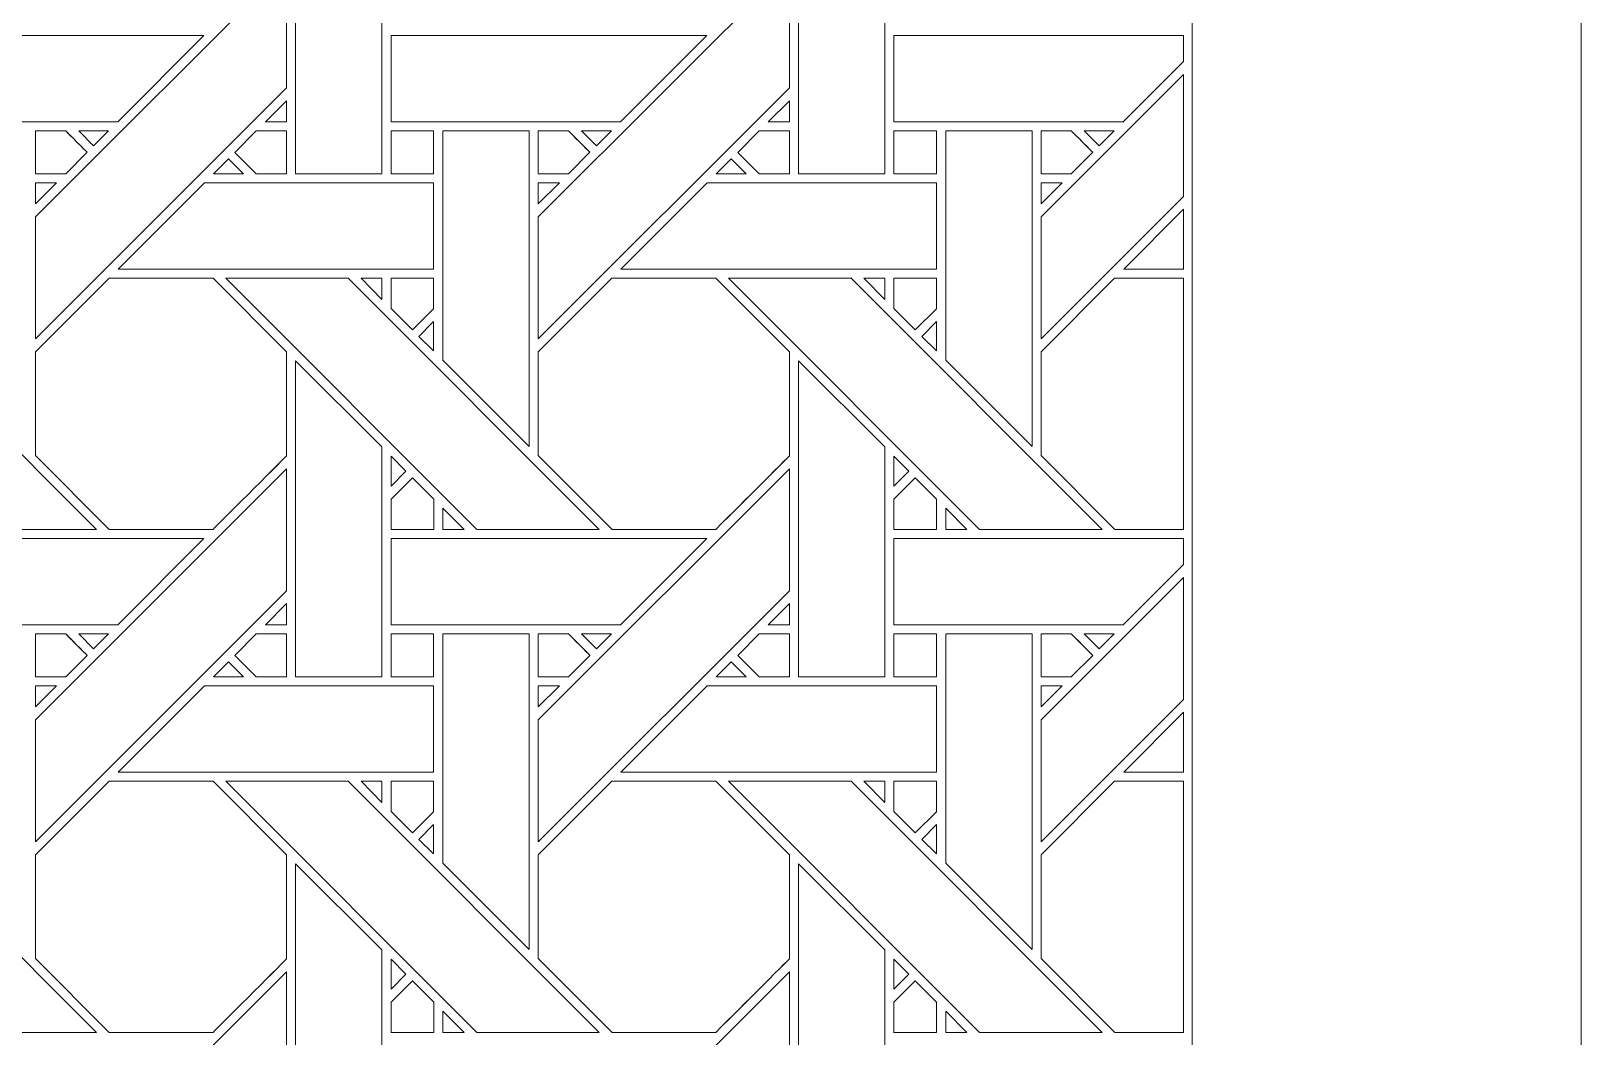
# Model space of a CAD drawing. Header units: inches. Extents: x 6.4 to 18.4, y 3.1 to 15.1.
# Drawn here: x 15.458 to 18.383, y 5.529 to 7.426 of the extents above; entities that cross this region are included whole.
import ezdxf

# ---------------------------------------------------------------- set-up
doc = ezdxf.new("R2010")
doc.units = ezdxf.units.IN
doc.header["$MEASUREMENT"] = 0
doc.layers.add('Design', color=7, linetype='Continuous', lineweight=0)

msp = doc.modelspace()

# ---------------------------------------------------------------- linework, layer by layer
at = {"layer": 'Design'}
for points, knots in [([(18.3821, 15.0948), (18.3821, 15.0948), (6.3829, 15.0948), (6.3829, 15.0948), (6.3829, 15.0948), (6.3829, 3.0948), (6.3829, 3.0948), (6.3829, 3.0948), (18.3829, 3.0948), (18.3829, 3.0948), (18.3829, 3.0948), (18.3829, 15.0948), (18.3829, 15.0948), (18.3829, 15.0948), (18.3821, 15.0948), (18.3821, 15.0948)], [0, 0, 0, 0, 1, 1, 1, 2, 2, 2, 3, 3, 3, 4, 4, 4, 5, 5, 5, 5]), ([(17.6485, 14.3611), (17.6485, 14.3611), (7.1165, 14.3611), (7.1165, 14.3611), (7.1165, 14.3611), (7.1165, 3.8284), (7.1165, 3.8284), (7.1165, 3.8284), (17.6492, 3.8284), (17.6492, 3.8284), (17.6492, 3.8284), (17.6492, 14.3611), (17.6492, 14.3611), (17.6492, 14.3611), (17.6485, 14.3611), (17.6485, 14.3611)], [0, 0, 0, 0, 1, 1, 1, 2, 2, 2, 3, 3, 3, 4, 4, 4, 5, 5, 5, 5]), ([(15.9574, 7.157), (15.9574, 7.157), (15.9574, 7.7528), (15.9574, 7.7528), (15.9574, 7.7528), (16.1201, 7.5906), (16.1201, 7.5906), (16.1201, 7.5906), (16.1201, 7.157), (16.1201, 7.157), (16.1201, 7.157), (15.9574, 7.157), (15.9574, 7.157)], [0, 0, 0, 0, 1, 1, 1, 2, 2, 2, 3, 3, 3, 4, 4, 4, 4]), ([(16.9061, 7.157), (16.9061, 7.157), (16.9061, 7.7528), (16.9061, 7.7528), (16.9061, 7.7528), (17.0689, 7.5906), (17.0689, 7.5906), (17.0689, 7.5906), (17.0689, 7.157), (17.0689, 7.157), (17.0689, 7.157), (16.9061, 7.157), (16.9061, 7.157)], [0, 0, 0, 0, 1, 1, 1, 2, 2, 2, 3, 3, 3, 4, 4, 4, 4]), ([(15.4666, 6.8455), (15.4666, 6.8455), (15.4666, 7.0756), (15.4666, 7.0756), (15.4666, 7.0756), (15.9403, 7.5492), (15.9403, 7.5492), (15.9403, 7.5492), (15.9403, 7.3192), (15.9403, 7.3192), (15.9403, 7.3192), (15.4666, 6.8455), (15.4666, 6.8455)], [0, 0, 0, 0, 1, 1, 1, 2, 2, 2, 3, 3, 3, 4, 4, 4, 4]), ([(16.889, 7.3192), (16.889, 7.3192), (16.4153, 6.8455), (16.4153, 6.8455), (16.4153, 6.8455), (16.4153, 7.0756), (16.4153, 7.0756), (16.4153, 7.0756), (16.889, 7.5492), (16.889, 7.5492), (16.889, 7.5492), (16.889, 7.3192), (16.889, 7.3192)], [0, 0, 0, 0, 1, 1, 1, 2, 2, 2, 3, 3, 3, 4, 4, 4, 4]), ([(15.6217, 7.255), (15.6217, 7.255), (15.1887, 7.255), (15.1887, 7.255), (15.1887, 7.255), (15.1887, 7.4177), (15.1887, 7.4177), (15.1887, 7.4177), (15.7844, 7.4177), (15.7844, 7.4177), (15.7844, 7.4177), (15.6217, 7.255), (15.6217, 7.255)], [0, 0, 0, 0, 1, 1, 1, 2, 2, 2, 3, 3, 3, 4, 4, 4, 4]), ([(16.5704, 7.255), (16.5704, 7.255), (16.1375, 7.255), (16.1375, 7.255), (16.1375, 7.255), (16.1375, 7.4177), (16.1375, 7.4177), (16.1375, 7.4177), (16.7332, 7.4177), (16.7332, 7.4177), (16.7332, 7.4177), (16.5704, 7.255), (16.5704, 7.255)], [0, 0, 0, 0, 1, 1, 1, 2, 2, 2, 3, 3, 3, 4, 4, 4, 4]), ([(17.6329, 7.3687), (17.6329, 7.3687), (17.5191, 7.255), (17.5191, 7.255), (17.5191, 7.255), (17.0862, 7.255), (17.0862, 7.255), (17.0862, 7.255), (17.0862, 7.4177), (17.0862, 7.4177), (17.0862, 7.4177), (17.6329, 7.4177), (17.6329, 7.4177), (17.6329, 7.4177), (17.6329, 7.3687), (17.6329, 7.3687)], [0, 0, 0, 0, 1, 1, 1, 2, 2, 2, 3, 3, 3, 4, 4, 4, 5, 5, 5, 5]), ([(17.364, 6.8455), (17.364, 6.8455), (17.364, 7.0756), (17.364, 7.0756), (17.364, 7.0756), (17.6329, 7.3444), (17.6329, 7.3444), (17.6329, 7.3444), (17.6329, 7.1143), (17.6329, 7.1143), (17.6329, 7.1143), (17.364, 6.8455), (17.364, 6.8455)], [0, 0, 0, 0, 1, 1, 1, 2, 2, 2, 3, 3, 3, 4, 4, 4, 4]), ([(15.9403, 7.2948), (15.9403, 7.2948), (15.9403, 7.255), (15.9403, 7.255), (15.9403, 7.255), (15.9005, 7.255), (15.9005, 7.255), (15.9005, 7.255), (15.9403, 7.2948), (15.9403, 7.2948)], [0, 0, 0, 0, 1, 1, 1, 2, 2, 2, 3, 3, 3, 3]), ([(16.889, 7.2948), (16.889, 7.2948), (16.889, 7.255), (16.889, 7.255), (16.889, 7.255), (16.8492, 7.255), (16.8492, 7.255), (16.8492, 7.255), (16.889, 7.2948), (16.889, 7.2948)], [0, 0, 0, 0, 1, 1, 1, 2, 2, 2, 3, 3, 3, 3]), ([(15.5237, 7.2377), (15.5288, 7.2326), (15.5596, 7.2018), (15.564, 7.1974), (15.564, 7.1974), (15.5236, 7.1569), (15.5236, 7.1569), (15.5236, 7.1569), (15.4666, 7.1569), (15.4666, 7.1569), (15.4666, 7.1569), (15.4666, 7.2377), (15.4666, 7.2377), (15.4666, 7.2377), (15.5237, 7.2377), (15.5237, 7.2377)], [0, 0, 0, 0, 1, 1, 1, 2, 2, 2, 3, 3, 3, 4, 4, 4, 5, 5, 5, 5]), ([(15.564, 7.1974), (15.564, 7.1974), (15.5236, 7.1569), (15.5236, 7.1569), (15.5236, 7.1569), (15.4666, 7.1569), (15.4666, 7.1569), (15.4666, 7.1569), (15.4666, 7.2377), (15.4666, 7.2377), (15.4666, 7.2377), (15.5237, 7.2377), (15.5237, 7.2377), (15.5293, 7.2322), (15.564, 7.1974), (15.564, 7.1974)], [0, 0, 0, 0, 1, 1, 1, 2, 2, 2, 3, 3, 3, 4, 4, 4, 5, 5, 5, 5]), ([(15.548, 7.2377), (15.548, 7.2377), (15.6045, 7.2377), (15.6045, 7.2377), (15.6045, 7.2377), (15.5762, 7.2096), (15.5762, 7.2096), (15.5762, 7.2096), (15.548, 7.2377), (15.548, 7.2377)], [0, 0, 0, 0, 1, 1, 1, 2, 2, 2, 3, 3, 3, 3]), ([(15.8832, 7.1569), (15.8832, 7.1569), (15.8428, 7.1973), (15.8428, 7.1973), (15.8428, 7.1973), (15.8832, 7.2377), (15.8832, 7.2377), (15.8832, 7.2377), (15.9403, 7.2377), (15.9403, 7.2377), (15.9403, 7.2377), (15.9403, 7.1569), (15.9403, 7.1569), (15.9403, 7.1569), (15.8832, 7.1569), (15.8832, 7.1569)], [0, 0, 0, 0, 1, 1, 1, 2, 2, 2, 3, 3, 3, 4, 4, 4, 5, 5, 5, 5]), ([(15.9403, 7.1569), (15.9403, 7.1569), (15.8832, 7.1569), (15.8832, 7.1569), (15.8832, 7.1569), (15.8428, 7.1973), (15.8428, 7.1973), (15.8428, 7.1973), (15.8832, 7.2377), (15.8832, 7.2377), (15.8832, 7.2377), (15.9403, 7.2377), (15.9403, 7.2377), (15.9403, 7.2377), (15.9403, 7.1569), (15.9403, 7.1569)], [0, 0, 0, 0, 1, 1, 1, 2, 2, 2, 3, 3, 3, 4, 4, 4, 5, 5, 5, 5]), ([(16.1375, 7.2377), (16.1375, 7.2377), (16.2177, 7.2377), (16.2177, 7.2377), (16.2177, 7.2377), (16.2177, 7.1569), (16.2177, 7.1569), (16.2177, 7.1569), (16.1375, 7.1569), (16.1375, 7.1569), (16.1375, 7.1569), (16.1375, 7.2377), (16.1375, 7.2377)], [0, 0, 0, 0, 1, 1, 1, 2, 2, 2, 3, 3, 3, 4, 4, 4, 4]), ([(16.1375, 7.1569), (16.1375, 7.1569), (16.1375, 7.2377), (16.1375, 7.2377), (16.1375, 7.2377), (16.2177, 7.2377), (16.2177, 7.2377), (16.2177, 7.2377), (16.2177, 7.1569), (16.2177, 7.1569), (16.2177, 7.1569), (16.1375, 7.1569), (16.1375, 7.1569)], [0, 0, 0, 0, 1, 1, 1, 2, 2, 2, 3, 3, 3, 4, 4, 4, 4]), ([(16.2352, 6.8055), (16.2352, 6.8055), (16.2352, 7.2377), (16.2352, 7.2377), (16.2352, 7.2377), (16.3982, 7.2377), (16.3982, 7.2377), (16.3982, 7.2377), (16.3982, 6.6426), (16.3982, 6.6426), (16.3982, 6.6426), (16.2352, 6.8055), (16.2352, 6.8055)], [0, 0, 0, 0, 1, 1, 1, 2, 2, 2, 3, 3, 3, 4, 4, 4, 4]), ([(16.4724, 7.2377), (16.4775, 7.2326), (16.5083, 7.2018), (16.5127, 7.1974), (16.5127, 7.1974), (16.4723, 7.1569), (16.4723, 7.1569), (16.4723, 7.1569), (16.4153, 7.1569), (16.4153, 7.1569), (16.4153, 7.1569), (16.4153, 7.2377), (16.4153, 7.2377), (16.4153, 7.2377), (16.4724, 7.2377), (16.4724, 7.2377)], [0, 0, 0, 0, 1, 1, 1, 2, 2, 2, 3, 3, 3, 4, 4, 4, 5, 5, 5, 5]), ([(16.5127, 7.1974), (16.5127, 7.1974), (16.4723, 7.1569), (16.4723, 7.1569), (16.4723, 7.1569), (16.4153, 7.1569), (16.4153, 7.1569), (16.4153, 7.1569), (16.4153, 7.2377), (16.4153, 7.2377), (16.4153, 7.2377), (16.4724, 7.2377), (16.4724, 7.2377), (16.4777, 7.2324), (16.5085, 7.2016), (16.5127, 7.1974)], [0, 0, 0, 0, 1, 1, 1, 2, 2, 2, 3, 3, 3, 4, 4, 4, 5, 5, 5, 5]), ([(16.4967, 7.2377), (16.4967, 7.2377), (16.5532, 7.2377), (16.5532, 7.2377), (16.5532, 7.2377), (16.5249, 7.2096), (16.5249, 7.2096), (16.5249, 7.2096), (16.4967, 7.2377), (16.4967, 7.2377)], [0, 0, 0, 0, 1, 1, 1, 2, 2, 2, 3, 3, 3, 3]), ([(16.8319, 7.1569), (16.8319, 7.1569), (16.7915, 7.1973), (16.7915, 7.1973), (16.7915, 7.1973), (16.832, 7.2377), (16.832, 7.2377), (16.832, 7.2377), (16.889, 7.2377), (16.889, 7.2377), (16.889, 7.2377), (16.889, 7.1569), (16.889, 7.1569), (16.889, 7.1569), (16.8319, 7.1569), (16.8319, 7.1569)], [0, 0, 0, 0, 1, 1, 1, 2, 2, 2, 3, 3, 3, 4, 4, 4, 5, 5, 5, 5]), ([(16.889, 7.1569), (16.889, 7.1569), (16.8319, 7.1569), (16.8319, 7.1569), (16.8319, 7.1569), (16.7915, 7.1973), (16.7915, 7.1973), (16.7915, 7.1973), (16.832, 7.2377), (16.832, 7.2377), (16.832, 7.2377), (16.889, 7.2377), (16.889, 7.2377), (16.889, 7.2377), (16.889, 7.1569), (16.889, 7.1569)], [0, 0, 0, 0, 1, 1, 1, 2, 2, 2, 3, 3, 3, 4, 4, 4, 5, 5, 5, 5]), ([(17.0862, 7.1569), (17.0862, 7.1569), (17.0862, 7.2377), (17.0862, 7.2377), (17.0862, 7.2377), (17.1665, 7.2377), (17.1665, 7.2377), (17.1665, 7.2377), (17.1665, 7.1569), (17.1665, 7.1569), (17.1665, 7.1569), (17.0862, 7.1569), (17.0862, 7.1569)], [0, 0, 0, 0, 1, 1, 1, 2, 2, 2, 3, 3, 3, 4, 4, 4, 4]), ([(17.0862, 7.1569), (17.0862, 7.1569), (17.0862, 7.2377), (17.0862, 7.2377), (17.0862, 7.2377), (17.1665, 7.2377), (17.1665, 7.2377), (17.1665, 7.2377), (17.1665, 7.1569), (17.1665, 7.1569), (17.1665, 7.1569), (17.0862, 7.1569), (17.0862, 7.1569)], [0, 0, 0, 0, 1, 1, 1, 2, 2, 2, 3, 3, 3, 4, 4, 4, 4]), ([(17.3469, 6.6426), (17.3469, 6.6426), (17.184, 6.8055), (17.184, 6.8055), (17.184, 6.8055), (17.184, 7.2377), (17.184, 7.2377), (17.184, 7.2377), (17.3469, 7.2377), (17.3469, 7.2377), (17.3469, 7.2377), (17.3469, 6.6426), (17.3469, 6.6426)], [0, 0, 0, 0, 1, 1, 1, 2, 2, 2, 3, 3, 3, 4, 4, 4, 4]), ([(17.4211, 7.2377), (17.4263, 7.2326), (17.457, 7.2018), (17.4615, 7.1974), (17.4615, 7.1974), (17.421, 7.1569), (17.421, 7.1569), (17.421, 7.1569), (17.3641, 7.1569), (17.3641, 7.1569), (17.3641, 7.1569), (17.3641, 7.2377), (17.3641, 7.2377), (17.3641, 7.2377), (17.4211, 7.2377), (17.4211, 7.2377)], [0, 0, 0, 0, 1, 1, 1, 2, 2, 2, 3, 3, 3, 4, 4, 4, 5, 5, 5, 5]), ([(17.3641, 7.1569), (17.3641, 7.1569), (17.3641, 7.2377), (17.3641, 7.2377), (17.3641, 7.2377), (17.4211, 7.2377), (17.4211, 7.2377), (17.4267, 7.2322), (17.4615, 7.1974), (17.4615, 7.1974), (17.4615, 7.1974), (17.421, 7.1569), (17.421, 7.1569), (17.421, 7.1569), (17.3641, 7.1569), (17.3641, 7.1569)], [0, 0, 0, 0, 1, 1, 1, 2, 2, 2, 3, 3, 3, 4, 4, 4, 5, 5, 5, 5]), ([(17.4455, 7.2377), (17.4455, 7.2377), (17.5019, 7.2377), (17.5019, 7.2377), (17.5019, 7.2377), (17.4736, 7.2096), (17.4736, 7.2096), (17.4736, 7.2096), (17.4455, 7.2377), (17.4455, 7.2377)], [0, 0, 0, 0, 1, 1, 1, 2, 2, 2, 3, 3, 3, 3]), ([(15.8307, 7.1852), (15.8307, 7.1852), (15.8589, 7.157), (15.8589, 7.157), (15.8589, 7.157), (15.8024, 7.157), (15.8024, 7.157), (15.8024, 7.157), (15.8307, 7.1852), (15.8307, 7.1852)], [0, 0, 0, 0, 1, 1, 1, 2, 2, 2, 3, 3, 3, 3]), ([(16.7794, 7.1852), (16.7794, 7.1852), (16.8076, 7.157), (16.8076, 7.157), (16.8076, 7.157), (16.7511, 7.157), (16.7511, 7.157), (16.7511, 7.157), (16.7794, 7.1852), (16.7794, 7.1852)], [0, 0, 0, 0, 1, 1, 1, 2, 2, 2, 3, 3, 3, 3]), ([(15.5064, 7.1398), (15.5064, 7.1398), (15.4666, 7.1), (15.4666, 7.1), (15.4666, 7.1), (15.4666, 7.1398), (15.4666, 7.1398), (15.4666, 7.1398), (15.5064, 7.1398), (15.5064, 7.1398)], [0, 0, 0, 0, 1, 1, 1, 2, 2, 2, 3, 3, 3, 3]), ([(16.2177, 7.1398), (16.2177, 7.1398), (16.2177, 6.977), (16.2177, 6.977), (16.2177, 6.977), (15.6224, 6.977), (15.6224, 6.977), (15.6224, 6.977), (15.7853, 7.1398), (15.7853, 7.1398), (15.7853, 7.1398), (16.2177, 7.1398), (16.2177, 7.1398)], [0, 0, 0, 0, 1, 1, 1, 2, 2, 2, 3, 3, 3, 4, 4, 4, 4]), ([(16.4551, 7.1398), (16.4551, 7.1398), (16.4153, 7.1), (16.4153, 7.1), (16.4153, 7.1), (16.4153, 7.1398), (16.4153, 7.1398), (16.4153, 7.1398), (16.4551, 7.1398), (16.4551, 7.1398)], [0, 0, 0, 0, 1, 1, 1, 2, 2, 2, 3, 3, 3, 3]), ([(17.1664, 7.1398), (17.1664, 7.1398), (17.1664, 6.977), (17.1664, 6.977), (17.1664, 6.977), (16.5711, 6.977), (16.5711, 6.977), (16.5711, 6.977), (16.734, 7.1398), (16.734, 7.1398), (16.734, 7.1398), (17.1664, 7.1398), (17.1664, 7.1398)], [0, 0, 0, 0, 1, 1, 1, 2, 2, 2, 3, 3, 3, 4, 4, 4, 4]), ([(17.4039, 7.1398), (17.4039, 7.1398), (17.364, 7.1), (17.364, 7.1), (17.364, 7.1), (17.364, 7.1398), (17.364, 7.1398), (17.364, 7.1398), (17.4039, 7.1398), (17.4039, 7.1398)], [0, 0, 0, 0, 1, 1, 1, 2, 2, 2, 3, 3, 3, 3]), ([(17.5199, 6.977), (17.5199, 6.977), (17.6329, 7.09), (17.6329, 7.09), (17.6329, 7.09), (17.6329, 6.977), (17.6329, 6.977), (17.6329, 6.977), (17.5199, 6.977), (17.5199, 6.977)], [0, 0, 0, 0, 1, 1, 1, 2, 2, 2, 3, 3, 3, 3]), ([(15.3506, 6.4862), (15.3506, 6.4862), (14.877, 6.9599), (14.877, 6.9599), (14.877, 6.9599), (15.1079, 6.9599), (15.1079, 6.9599), (15.1079, 6.9599), (15.5816, 6.4862), (15.5816, 6.4862), (15.5816, 6.4862), (15.3506, 6.4862), (15.3506, 6.4862)], [0, 0, 0, 0, 1, 1, 1, 2, 2, 2, 3, 3, 3, 4, 4, 4, 4]), ([(15.6053, 6.9598), (15.6053, 6.9598), (15.8015, 6.9598), (15.8015, 6.9598), (15.8015, 6.9598), (15.9403, 6.8211), (15.9403, 6.8211), (15.9403, 6.8211), (15.9403, 6.6249), (15.9403, 6.6249), (15.9225, 6.607), (15.8105, 6.4952), (15.8016, 6.4862), (15.8016, 6.4862), (15.6058, 6.4862), (15.6058, 6.4862), (15.6058, 6.4862), (15.4666, 6.6255), (15.4666, 6.6255), (15.4666, 6.6255), (15.4666, 6.8211), (15.4666, 6.8211), (15.4666, 6.8211), (15.6053, 6.9598), (15.6053, 6.9598)], [0, 0, 0, 0, 1, 1, 1, 2, 2, 2, 3, 3, 3, 4, 4, 4, 5, 5, 5, 6, 6, 6, 7, 7, 7, 8, 8, 8, 8]), ([(15.9403, 6.6249), (15.9223, 6.6069), (15.8105, 6.4951), (15.8016, 6.4862), (15.8016, 6.4862), (15.6058, 6.4862), (15.6058, 6.4862), (15.6058, 6.4862), (15.4666, 6.6255), (15.4666, 6.6255), (15.4666, 6.6255), (15.4666, 6.8211), (15.4666, 6.8211), (15.4666, 6.8211), (15.6053, 6.9598), (15.6053, 6.9598), (15.6053, 6.9598), (15.8015, 6.9598), (15.8015, 6.9598), (15.8015, 6.9598), (15.9403, 6.8211), (15.9403, 6.8211), (15.9403, 6.8211), (15.9403, 6.6249), (15.9403, 6.6249)], [0, 0, 0, 0, 1, 1, 1, 2, 2, 2, 3, 3, 3, 4, 4, 4, 5, 5, 5, 6, 6, 6, 7, 7, 7, 8, 8, 8, 8]), ([(16.2993, 6.4862), (16.2993, 6.4862), (15.8257, 6.9599), (15.8257, 6.9599), (15.8257, 6.9599), (16.0567, 6.9599), (16.0567, 6.9599), (16.0567, 6.9599), (16.5303, 6.4862), (16.5303, 6.4862), (16.5303, 6.4862), (16.2993, 6.4862), (16.2993, 6.4862)], [0, 0, 0, 0, 1, 1, 1, 2, 2, 2, 3, 3, 3, 4, 4, 4, 4]), ([(16.1202, 6.9599), (16.1202, 6.9599), (16.1202, 6.9201), (16.1202, 6.9201), (16.1202, 6.9201), (16.0808, 6.9599), (16.0808, 6.9599), (16.0808, 6.9599), (16.1202, 6.9599), (16.1202, 6.9599)], [0, 0, 0, 0, 1, 1, 1, 2, 2, 2, 3, 3, 3, 3]), ([(16.2177, 6.9599), (16.2177, 6.9599), (16.2177, 6.9023), (16.2177, 6.9023), (16.2177, 6.9023), (16.1778, 6.8623), (16.1778, 6.8623), (16.1778, 6.8623), (16.1375, 6.9027), (16.1375, 6.9027), (16.1375, 6.9027), (16.1375, 6.9599), (16.1375, 6.9599), (16.1375, 6.9599), (16.2177, 6.9599), (16.2177, 6.9599)], [0, 0, 0, 0, 1, 1, 1, 2, 2, 2, 3, 3, 3, 4, 4, 4, 5, 5, 5, 5]), ([(16.1778, 6.8623), (16.1778, 6.8623), (16.1375, 6.9027), (16.1375, 6.9027), (16.1375, 6.9027), (16.1375, 6.9599), (16.1375, 6.9599), (16.1375, 6.9599), (16.2177, 6.9599), (16.2177, 6.9599), (16.2177, 6.9599), (16.2177, 6.9023), (16.2177, 6.9023), (16.2177, 6.9023), (16.1778, 6.8623), (16.1778, 6.8623)], [0, 0, 0, 0, 1, 1, 1, 2, 2, 2, 3, 3, 3, 4, 4, 4, 5, 5, 5, 5]), ([(16.554, 6.9598), (16.554, 6.9598), (16.7502, 6.9598), (16.7502, 6.9598), (16.7502, 6.9598), (16.889, 6.8211), (16.889, 6.8211), (16.889, 6.8211), (16.889, 6.6249), (16.889, 6.6249), (16.8712, 6.607), (16.7593, 6.4952), (16.7503, 6.4862), (16.7503, 6.4862), (16.5546, 6.4862), (16.5546, 6.4862), (16.5546, 6.4862), (16.4153, 6.6255), (16.4153, 6.6255), (16.4153, 6.6255), (16.4153, 6.8211), (16.4153, 6.8211), (16.4153, 6.8211), (16.554, 6.9598), (16.554, 6.9598)], [0, 0, 0, 0, 1, 1, 1, 2, 2, 2, 3, 3, 3, 4, 4, 4, 5, 5, 5, 6, 6, 6, 7, 7, 7, 8, 8, 8, 8]), ([(16.889, 6.6249), (16.8711, 6.6069), (16.7592, 6.4952), (16.7503, 6.4862), (16.7503, 6.4862), (16.5546, 6.4862), (16.5546, 6.4862), (16.5546, 6.4862), (16.4153, 6.6255), (16.4153, 6.6255), (16.4153, 6.6255), (16.4153, 6.8211), (16.4153, 6.8211), (16.4153, 6.8211), (16.554, 6.9598), (16.554, 6.9598), (16.554, 6.9598), (16.7502, 6.9598), (16.7502, 6.9598), (16.7502, 6.9598), (16.889, 6.8211), (16.889, 6.8211), (16.889, 6.8211), (16.889, 6.6249), (16.889, 6.6249)], [0, 0, 0, 0, 1, 1, 1, 2, 2, 2, 3, 3, 3, 4, 4, 4, 5, 5, 5, 6, 6, 6, 7, 7, 7, 8, 8, 8, 8]), ([(17.248, 6.4862), (17.248, 6.4862), (16.7745, 6.9599), (16.7745, 6.9599), (16.7745, 6.9599), (17.0054, 6.9599), (17.0054, 6.9599), (17.0054, 6.9599), (17.479, 6.4862), (17.479, 6.4862), (17.479, 6.4862), (17.248, 6.4862), (17.248, 6.4862)], [0, 0, 0, 0, 1, 1, 1, 2, 2, 2, 3, 3, 3, 4, 4, 4, 4]), ([(17.069, 6.9599), (17.069, 6.9599), (17.069, 6.92), (17.069, 6.92), (17.069, 6.92), (17.0295, 6.9599), (17.0295, 6.9599), (17.0295, 6.9599), (17.069, 6.9599), (17.069, 6.9599)], [0, 0, 0, 0, 1, 1, 1, 2, 2, 2, 3, 3, 3, 3]), ([(17.1665, 6.9599), (17.1665, 6.9599), (17.1665, 6.9023), (17.1665, 6.9023), (17.1665, 6.9023), (17.1265, 6.8623), (17.1265, 6.8623), (17.1265, 6.8623), (17.0862, 6.9027), (17.0862, 6.9027), (17.0862, 6.9027), (17.0862, 6.9599), (17.0862, 6.9599), (17.0862, 6.9599), (17.1665, 6.9599), (17.1665, 6.9599)], [0, 0, 0, 0, 1, 1, 1, 2, 2, 2, 3, 3, 3, 4, 4, 4, 5, 5, 5, 5]), ([(17.1265, 6.8623), (17.1265, 6.8623), (17.0862, 6.9027), (17.0862, 6.9027), (17.0862, 6.9027), (17.0862, 6.9599), (17.0862, 6.9599), (17.0862, 6.9599), (17.1665, 6.9599), (17.1665, 6.9599), (17.1665, 6.9599), (17.1665, 6.9023), (17.1665, 6.9023), (17.1665, 6.9023), (17.1265, 6.8623), (17.1265, 6.8623)], [0, 0, 0, 0, 1, 1, 1, 2, 2, 2, 3, 3, 3, 4, 4, 4, 5, 5, 5, 5]), ([(17.5028, 6.9598), (17.5028, 6.9598), (17.6329, 6.9598), (17.6329, 6.9598), (17.6329, 6.9598), (17.6329, 6.4862), (17.6329, 6.4862), (17.6329, 6.4862), (17.5033, 6.4862), (17.5033, 6.4862), (17.5033, 6.4862), (17.3641, 6.6255), (17.3641, 6.6255), (17.3641, 6.6255), (17.3641, 6.8211), (17.3641, 6.8211), (17.3641, 6.8211), (17.5028, 6.9598), (17.5028, 6.9598)], [0, 0, 0, 0, 1, 1, 1, 2, 2, 2, 3, 3, 3, 4, 4, 4, 5, 5, 5, 6, 6, 6, 6]), ([(17.6329, 6.4862), (17.6329, 6.4862), (17.5033, 6.4862), (17.5033, 6.4862), (17.5033, 6.4862), (17.3641, 6.6255), (17.3641, 6.6255), (17.3641, 6.6255), (17.3641, 6.8211), (17.3641, 6.8211), (17.3641, 6.8211), (17.5028, 6.9598), (17.5028, 6.9598), (17.5028, 6.9598), (17.6329, 6.9598), (17.6329, 6.9598), (17.6329, 6.9598), (17.6329, 6.4862), (17.6329, 6.4862)], [0, 0, 0, 0, 1, 1, 1, 2, 2, 2, 3, 3, 3, 4, 4, 4, 5, 5, 5, 6, 6, 6, 6]), ([(16.2177, 6.878), (16.2177, 6.878), (16.2177, 6.8229), (16.2177, 6.8229), (16.2177, 6.8229), (16.1899, 6.8503), (16.1899, 6.8503), (16.1899, 6.8503), (16.2177, 6.878), (16.2177, 6.878)], [0, 0, 0, 0, 1, 1, 1, 2, 2, 2, 3, 3, 3, 3]), ([(17.1664, 6.878), (17.1664, 6.878), (17.1664, 6.8229), (17.1664, 6.8229), (17.1664, 6.8229), (17.1387, 6.8503), (17.1387, 6.8503), (17.1387, 6.8503), (17.1664, 6.878), (17.1664, 6.878)], [0, 0, 0, 0, 1, 1, 1, 2, 2, 2, 3, 3, 3, 3]), ([(15.9574, 6.2082), (15.9574, 6.2082), (15.9574, 6.8041), (15.9574, 6.8041), (15.9574, 6.8041), (16.1201, 6.6419), (16.1201, 6.6419), (16.1201, 6.6419), (16.1201, 6.2082), (16.1201, 6.2082), (16.1201, 6.2082), (15.9574, 6.2082), (15.9574, 6.2082)], [0, 0, 0, 0, 1, 1, 1, 2, 2, 2, 3, 3, 3, 4, 4, 4, 4]), ([(16.9061, 6.2082), (16.9061, 6.2082), (16.9061, 6.8041), (16.9061, 6.8041), (16.9061, 6.8041), (17.0689, 6.6419), (17.0689, 6.6419), (17.0689, 6.6419), (17.0689, 6.2082), (17.0689, 6.2082), (17.0689, 6.2082), (16.9061, 6.2082), (16.9061, 6.2082)], [0, 0, 0, 0, 1, 1, 1, 2, 2, 2, 3, 3, 3, 4, 4, 4, 4]), ([(16.1374, 6.5677), (16.1374, 6.5677), (16.1374, 6.6244), (16.1374, 6.6244), (16.1374, 6.6244), (16.1656, 6.5958), (16.1656, 6.5958), (16.1656, 6.5958), (16.1374, 6.5677), (16.1374, 6.5677)], [0, 0, 0, 0, 1, 1, 1, 2, 2, 2, 3, 3, 3, 3]), ([(17.0862, 6.5677), (17.0862, 6.5677), (17.0862, 6.6244), (17.0862, 6.6244), (17.0862, 6.6244), (17.1144, 6.5958), (17.1144, 6.5958), (17.1144, 6.5958), (17.0862, 6.5677), (17.0862, 6.5677)], [0, 0, 0, 0, 1, 1, 1, 2, 2, 2, 3, 3, 3, 3]), ([(15.4666, 5.8968), (15.4666, 5.8968), (15.4666, 6.1269), (15.4666, 6.1269), (15.4666, 6.1269), (15.9403, 6.6005), (15.9403, 6.6005), (15.9403, 6.6005), (15.9403, 6.3705), (15.9403, 6.3705), (15.9403, 6.3705), (15.4666, 5.8968), (15.4666, 5.8968)], [0, 0, 0, 0, 1, 1, 1, 2, 2, 2, 3, 3, 3, 4, 4, 4, 4]), ([(16.1375, 6.486), (16.1375, 6.486), (16.1375, 6.5433), (16.1375, 6.5433), (16.1375, 6.5433), (16.1778, 6.5836), (16.1778, 6.5836), (16.1778, 6.5836), (16.2181, 6.5433), (16.2181, 6.5433), (16.2181, 6.5433), (16.2181, 6.486), (16.2181, 6.486), (16.2181, 6.486), (16.1375, 6.486), (16.1375, 6.486)], [0, 0, 0, 0, 1, 1, 1, 2, 2, 2, 3, 3, 3, 4, 4, 4, 5, 5, 5, 5]), ([(16.1778, 6.5836), (16.1778, 6.5836), (16.2181, 6.5433), (16.2181, 6.5433), (16.2181, 6.5433), (16.2181, 6.486), (16.2181, 6.486), (16.2181, 6.486), (16.1375, 6.486), (16.1375, 6.486), (16.1375, 6.486), (16.1375, 6.5433), (16.1375, 6.5433), (16.1375, 6.5433), (16.1778, 6.5836), (16.1778, 6.5836)], [0, 0, 0, 0, 1, 1, 1, 2, 2, 2, 3, 3, 3, 4, 4, 4, 5, 5, 5, 5]), ([(16.889, 6.3705), (16.889, 6.3705), (16.4153, 5.8968), (16.4153, 5.8968), (16.4153, 5.8968), (16.4153, 6.1269), (16.4153, 6.1269), (16.4153, 6.1269), (16.889, 6.6005), (16.889, 6.6005), (16.889, 6.6005), (16.889, 6.3705), (16.889, 6.3705)], [0, 0, 0, 0, 1, 1, 1, 2, 2, 2, 3, 3, 3, 4, 4, 4, 4]), ([(17.0862, 6.486), (17.0862, 6.486), (17.0862, 6.5433), (17.0862, 6.5433), (17.0862, 6.5433), (17.1265, 6.5836), (17.1265, 6.5836), (17.1265, 6.5836), (17.1669, 6.5433), (17.1669, 6.5433), (17.1669, 6.5433), (17.1669, 6.486), (17.1669, 6.486), (17.1669, 6.486), (17.0862, 6.486), (17.0862, 6.486)], [0, 0, 0, 0, 1, 1, 1, 2, 2, 2, 3, 3, 3, 4, 4, 4, 5, 5, 5, 5]), ([(17.1265, 6.5836), (17.1265, 6.5836), (17.1669, 6.5433), (17.1669, 6.5433), (17.1669, 6.5433), (17.1669, 6.486), (17.1669, 6.486), (17.1669, 6.486), (17.0862, 6.486), (17.0862, 6.486), (17.0862, 6.486), (17.0862, 6.5433), (17.0862, 6.5433), (17.0862, 6.5433), (17.1265, 6.5836), (17.1265, 6.5836)], [0, 0, 0, 0, 1, 1, 1, 2, 2, 2, 3, 3, 3, 4, 4, 4, 5, 5, 5, 5]), ([(16.2354, 6.4862), (16.2354, 6.4862), (16.2354, 6.526), (16.2354, 6.526), (16.2354, 6.526), (16.2751, 6.4862), (16.2751, 6.4862), (16.2751, 6.4862), (16.2354, 6.4862), (16.2354, 6.4862)], [0, 0, 0, 0, 1, 1, 1, 2, 2, 2, 3, 3, 3, 3]), ([(17.1841, 6.4862), (17.1841, 6.4862), (17.1841, 6.526), (17.1841, 6.526), (17.1841, 6.526), (17.2238, 6.4862), (17.2238, 6.4862), (17.2238, 6.4862), (17.1841, 6.4862), (17.1841, 6.4862)], [0, 0, 0, 0, 1, 1, 1, 2, 2, 2, 3, 3, 3, 3]), ([(15.6217, 6.3063), (15.6217, 6.3063), (15.1887, 6.3063), (15.1887, 6.3063), (15.1887, 6.3063), (15.1887, 6.469), (15.1887, 6.469), (15.1887, 6.469), (15.7844, 6.469), (15.7844, 6.469), (15.7844, 6.469), (15.6217, 6.3063), (15.6217, 6.3063)], [0, 0, 0, 0, 1, 1, 1, 2, 2, 2, 3, 3, 3, 4, 4, 4, 4]), ([(16.5704, 6.3063), (16.5704, 6.3063), (16.1375, 6.3063), (16.1375, 6.3063), (16.1375, 6.3063), (16.1375, 6.469), (16.1375, 6.469), (16.1375, 6.469), (16.7332, 6.469), (16.7332, 6.469), (16.7332, 6.469), (16.5704, 6.3063), (16.5704, 6.3063)], [0, 0, 0, 0, 1, 1, 1, 2, 2, 2, 3, 3, 3, 4, 4, 4, 4]), ([(17.6329, 6.42), (17.6329, 6.42), (17.5191, 6.3063), (17.5191, 6.3063), (17.5191, 6.3063), (17.0862, 6.3063), (17.0862, 6.3063), (17.0862, 6.3063), (17.0862, 6.469), (17.0862, 6.469), (17.0862, 6.469), (17.6329, 6.469), (17.6329, 6.469), (17.6329, 6.469), (17.6329, 6.42), (17.6329, 6.42)], [0, 0, 0, 0, 1, 1, 1, 2, 2, 2, 3, 3, 3, 4, 4, 4, 5, 5, 5, 5]), ([(17.364, 5.8968), (17.364, 5.8968), (17.364, 6.1269), (17.364, 6.1269), (17.364, 6.1269), (17.6329, 6.3957), (17.6329, 6.3957), (17.6329, 6.3957), (17.6329, 6.1656), (17.6329, 6.1656), (17.6329, 6.1656), (17.364, 5.8968), (17.364, 5.8968)], [0, 0, 0, 0, 1, 1, 1, 2, 2, 2, 3, 3, 3, 4, 4, 4, 4]), ([(15.9403, 6.3461), (15.9403, 6.3461), (15.9403, 6.3063), (15.9403, 6.3063), (15.9403, 6.3063), (15.9005, 6.3063), (15.9005, 6.3063), (15.9005, 6.3063), (15.9403, 6.3461), (15.9403, 6.3461)], [0, 0, 0, 0, 1, 1, 1, 2, 2, 2, 3, 3, 3, 3]), ([(16.889, 6.3461), (16.889, 6.3461), (16.889, 6.3063), (16.889, 6.3063), (16.889, 6.3063), (16.8492, 6.3063), (16.8492, 6.3063), (16.8492, 6.3063), (16.889, 6.3461), (16.889, 6.3461)], [0, 0, 0, 0, 1, 1, 1, 2, 2, 2, 3, 3, 3, 3]), ([(15.5237, 6.289), (15.5288, 6.2839), (15.5596, 6.2531), (15.564, 6.2486), (15.564, 6.2486), (15.5236, 6.2082), (15.5236, 6.2082), (15.5236, 6.2082), (15.4666, 6.2082), (15.4666, 6.2082), (15.4666, 6.2082), (15.4666, 6.289), (15.4666, 6.289), (15.4666, 6.289), (15.5237, 6.289), (15.5237, 6.289)], [0, 0, 0, 0, 1, 1, 1, 2, 2, 2, 3, 3, 3, 4, 4, 4, 5, 5, 5, 5]), ([(15.564, 6.2486), (15.564, 6.2486), (15.5236, 6.2082), (15.5236, 6.2082), (15.5236, 6.2082), (15.4666, 6.2082), (15.4666, 6.2082), (15.4666, 6.2082), (15.4666, 6.289), (15.4666, 6.289), (15.4666, 6.289), (15.5237, 6.289), (15.5237, 6.289), (15.5296, 6.2831), (15.564, 6.2486), (15.564, 6.2486)], [0, 0, 0, 0, 1, 1, 1, 2, 2, 2, 3, 3, 3, 4, 4, 4, 5, 5, 5, 5]), ([(15.548, 6.289), (15.548, 6.289), (15.6045, 6.289), (15.6045, 6.289), (15.6045, 6.289), (15.5762, 6.2608), (15.5762, 6.2608), (15.5762, 6.2608), (15.548, 6.289), (15.548, 6.289)], [0, 0, 0, 0, 1, 1, 1, 2, 2, 2, 3, 3, 3, 3]), ([(15.8832, 6.2082), (15.8832, 6.2082), (15.8428, 6.2486), (15.8428, 6.2486), (15.8428, 6.2486), (15.8832, 6.289), (15.8832, 6.289), (15.8832, 6.289), (15.9403, 6.289), (15.9403, 6.289), (15.9403, 6.289), (15.9403, 6.2082), (15.9403, 6.2082), (15.9403, 6.2082), (15.8832, 6.2082), (15.8832, 6.2082)], [0, 0, 0, 0, 1, 1, 1, 2, 2, 2, 3, 3, 3, 4, 4, 4, 5, 5, 5, 5]), ([(15.9403, 6.2082), (15.9403, 6.2082), (15.8832, 6.2082), (15.8832, 6.2082), (15.8832, 6.2082), (15.8428, 6.2486), (15.8428, 6.2486), (15.8428, 6.2486), (15.8832, 6.289), (15.8832, 6.289), (15.8832, 6.289), (15.9403, 6.289), (15.9403, 6.289), (15.9403, 6.289), (15.9403, 6.2082), (15.9403, 6.2082)], [0, 0, 0, 0, 1, 1, 1, 2, 2, 2, 3, 3, 3, 4, 4, 4, 5, 5, 5, 5]), ([(16.1375, 6.289), (16.1375, 6.289), (16.2177, 6.289), (16.2177, 6.289), (16.2177, 6.289), (16.2177, 6.2082), (16.2177, 6.2082), (16.2177, 6.2082), (16.1375, 6.2082), (16.1375, 6.2082), (16.1375, 6.2082), (16.1375, 6.289), (16.1375, 6.289)], [0, 0, 0, 0, 1, 1, 1, 2, 2, 2, 3, 3, 3, 4, 4, 4, 4]), ([(16.1375, 6.2082), (16.1375, 6.2082), (16.1375, 6.289), (16.1375, 6.289), (16.1375, 6.289), (16.2177, 6.289), (16.2177, 6.289), (16.2177, 6.289), (16.2177, 6.2082), (16.2177, 6.2082), (16.2177, 6.2082), (16.1375, 6.2082), (16.1375, 6.2082)], [0, 0, 0, 0, 1, 1, 1, 2, 2, 2, 3, 3, 3, 4, 4, 4, 4]), ([(16.2352, 5.8568), (16.2352, 5.8568), (16.2352, 6.289), (16.2352, 6.289), (16.2352, 6.289), (16.3982, 6.289), (16.3982, 6.289), (16.3982, 6.289), (16.3982, 5.6939), (16.3982, 5.6939), (16.3982, 5.6939), (16.2352, 5.8568), (16.2352, 5.8568)], [0, 0, 0, 0, 1, 1, 1, 2, 2, 2, 3, 3, 3, 4, 4, 4, 4]), ([(16.4724, 6.289), (16.4775, 6.2839), (16.5083, 6.2531), (16.5127, 6.2486), (16.5127, 6.2486), (16.4723, 6.2082), (16.4723, 6.2082), (16.4723, 6.2082), (16.4153, 6.2082), (16.4153, 6.2082), (16.4153, 6.2082), (16.4153, 6.289), (16.4153, 6.289), (16.4153, 6.289), (16.4724, 6.289), (16.4724, 6.289)], [0, 0, 0, 0, 1, 1, 1, 2, 2, 2, 3, 3, 3, 4, 4, 4, 5, 5, 5, 5]), ([(16.5127, 6.2486), (16.5127, 6.2486), (16.4723, 6.2082), (16.4723, 6.2082), (16.4723, 6.2082), (16.4153, 6.2082), (16.4153, 6.2082), (16.4153, 6.2082), (16.4153, 6.289), (16.4153, 6.289), (16.4153, 6.289), (16.4724, 6.289), (16.4724, 6.289), (16.4777, 6.2837), (16.5085, 6.2528), (16.5127, 6.2486)], [0, 0, 0, 0, 1, 1, 1, 2, 2, 2, 3, 3, 3, 4, 4, 4, 5, 5, 5, 5]), ([(16.4967, 6.289), (16.4967, 6.289), (16.5532, 6.289), (16.5532, 6.289), (16.5532, 6.289), (16.5249, 6.2608), (16.5249, 6.2608), (16.5249, 6.2608), (16.4967, 6.289), (16.4967, 6.289)], [0, 0, 0, 0, 1, 1, 1, 2, 2, 2, 3, 3, 3, 3]), ([(16.8319, 6.2082), (16.8319, 6.2082), (16.7915, 6.2486), (16.7915, 6.2486), (16.7915, 6.2486), (16.832, 6.289), (16.832, 6.289), (16.832, 6.289), (16.889, 6.289), (16.889, 6.289), (16.889, 6.289), (16.889, 6.2082), (16.889, 6.2082), (16.889, 6.2082), (16.8319, 6.2082), (16.8319, 6.2082)], [0, 0, 0, 0, 1, 1, 1, 2, 2, 2, 3, 3, 3, 4, 4, 4, 5, 5, 5, 5]), ([(16.889, 6.2082), (16.889, 6.2082), (16.8319, 6.2082), (16.8319, 6.2082), (16.8319, 6.2082), (16.7915, 6.2486), (16.7915, 6.2486), (16.7915, 6.2486), (16.832, 6.289), (16.832, 6.289), (16.832, 6.289), (16.889, 6.289), (16.889, 6.289), (16.889, 6.289), (16.889, 6.2082), (16.889, 6.2082)], [0, 0, 0, 0, 1, 1, 1, 2, 2, 2, 3, 3, 3, 4, 4, 4, 5, 5, 5, 5]), ([(17.0862, 6.2082), (17.0862, 6.2082), (17.0862, 6.289), (17.0862, 6.289), (17.0862, 6.289), (17.1665, 6.289), (17.1665, 6.289), (17.1665, 6.289), (17.1665, 6.2082), (17.1665, 6.2082), (17.1665, 6.2082), (17.0862, 6.2082), (17.0862, 6.2082)], [0, 0, 0, 0, 1, 1, 1, 2, 2, 2, 3, 3, 3, 4, 4, 4, 4]), ([(17.0862, 6.2082), (17.0862, 6.2082), (17.0862, 6.289), (17.0862, 6.289), (17.0862, 6.289), (17.1665, 6.289), (17.1665, 6.289), (17.1665, 6.289), (17.1665, 6.2082), (17.1665, 6.2082), (17.1665, 6.2082), (17.0862, 6.2082), (17.0862, 6.2082)], [0, 0, 0, 0, 1, 1, 1, 2, 2, 2, 3, 3, 3, 4, 4, 4, 4]), ([(17.3469, 5.6939), (17.3469, 5.6939), (17.184, 5.8568), (17.184, 5.8568), (17.184, 5.8568), (17.184, 6.289), (17.184, 6.289), (17.184, 6.289), (17.3469, 6.289), (17.3469, 6.289), (17.3469, 6.289), (17.3469, 5.6939), (17.3469, 5.6939)], [0, 0, 0, 0, 1, 1, 1, 2, 2, 2, 3, 3, 3, 4, 4, 4, 4]), ([(17.4211, 6.289), (17.4263, 6.2839), (17.457, 6.2531), (17.4615, 6.2486), (17.4615, 6.2486), (17.421, 6.2082), (17.421, 6.2082), (17.421, 6.2082), (17.3641, 6.2082), (17.3641, 6.2082), (17.3641, 6.2082), (17.3641, 6.289), (17.3641, 6.289), (17.3641, 6.289), (17.4211, 6.289), (17.4211, 6.289)], [0, 0, 0, 0, 1, 1, 1, 2, 2, 2, 3, 3, 3, 4, 4, 4, 5, 5, 5, 5]), ([(17.3641, 6.2082), (17.3641, 6.2082), (17.3641, 6.289), (17.3641, 6.289), (17.3641, 6.289), (17.4211, 6.289), (17.4211, 6.289), (17.4267, 6.2834), (17.4615, 6.2486), (17.4615, 6.2486), (17.4615, 6.2486), (17.421, 6.2082), (17.421, 6.2082), (17.421, 6.2082), (17.3641, 6.2082), (17.3641, 6.2082)], [0, 0, 0, 0, 1, 1, 1, 2, 2, 2, 3, 3, 3, 4, 4, 4, 5, 5, 5, 5]), ([(17.4455, 6.289), (17.4455, 6.289), (17.5019, 6.289), (17.5019, 6.289), (17.5019, 6.289), (17.4736, 6.2608), (17.4736, 6.2608), (17.4736, 6.2608), (17.4455, 6.289), (17.4455, 6.289)], [0, 0, 0, 0, 1, 1, 1, 2, 2, 2, 3, 3, 3, 3]), ([(15.8307, 6.2365), (15.8307, 6.2365), (15.8589, 6.2082), (15.8589, 6.2082), (15.8589, 6.2082), (15.8024, 6.2082), (15.8024, 6.2082), (15.8024, 6.2082), (15.8307, 6.2365), (15.8307, 6.2365)], [0, 0, 0, 0, 1, 1, 1, 2, 2, 2, 3, 3, 3, 3]), ([(16.7794, 6.2365), (16.7794, 6.2365), (16.8076, 6.2082), (16.8076, 6.2082), (16.8076, 6.2082), (16.7511, 6.2082), (16.7511, 6.2082), (16.7511, 6.2082), (16.7794, 6.2365), (16.7794, 6.2365)], [0, 0, 0, 0, 1, 1, 1, 2, 2, 2, 3, 3, 3, 3]), ([(15.5064, 6.1911), (15.5064, 6.1911), (15.4666, 6.1513), (15.4666, 6.1513), (15.4666, 6.1513), (15.4666, 6.1911), (15.4666, 6.1911), (15.4666, 6.1911), (15.5064, 6.1911), (15.5064, 6.1911)], [0, 0, 0, 0, 1, 1, 1, 2, 2, 2, 3, 3, 3, 3]), ([(16.2177, 6.1911), (16.2177, 6.1911), (16.2177, 6.0283), (16.2177, 6.0283), (16.2177, 6.0283), (15.6224, 6.0283), (15.6224, 6.0283), (15.6224, 6.0283), (15.7853, 6.1911), (15.7853, 6.1911), (15.7853, 6.1911), (16.2177, 6.1911), (16.2177, 6.1911)], [0, 0, 0, 0, 1, 1, 1, 2, 2, 2, 3, 3, 3, 4, 4, 4, 4]), ([(16.4551, 6.1911), (16.4551, 6.1911), (16.4153, 6.1513), (16.4153, 6.1513), (16.4153, 6.1513), (16.4153, 6.1911), (16.4153, 6.1911), (16.4153, 6.1911), (16.4551, 6.1911), (16.4551, 6.1911)], [0, 0, 0, 0, 1, 1, 1, 2, 2, 2, 3, 3, 3, 3]), ([(17.1664, 6.1911), (17.1664, 6.1911), (17.1664, 6.0283), (17.1664, 6.0283), (17.1664, 6.0283), (16.5711, 6.0283), (16.5711, 6.0283), (16.5711, 6.0283), (16.734, 6.1911), (16.734, 6.1911), (16.734, 6.1911), (17.1664, 6.1911), (17.1664, 6.1911)], [0, 0, 0, 0, 1, 1, 1, 2, 2, 2, 3, 3, 3, 4, 4, 4, 4]), ([(17.4039, 6.1911), (17.4039, 6.1911), (17.364, 6.1513), (17.364, 6.1513), (17.364, 6.1513), (17.364, 6.1911), (17.364, 6.1911), (17.364, 6.1911), (17.4039, 6.1911), (17.4039, 6.1911)], [0, 0, 0, 0, 1, 1, 1, 2, 2, 2, 3, 3, 3, 3]), ([(17.5199, 6.0283), (17.5199, 6.0283), (17.6329, 6.1412), (17.6329, 6.1412), (17.6329, 6.1412), (17.6329, 6.0283), (17.6329, 6.0283), (17.6329, 6.0283), (17.5199, 6.0283), (17.5199, 6.0283)], [0, 0, 0, 0, 1, 1, 1, 2, 2, 2, 3, 3, 3, 3]), ([(14.877, 6.0112), (14.877, 6.0112), (15.1079, 6.0112), (15.1079, 6.0112), (15.1079, 6.0112), (15.5816, 5.5375), (15.5816, 5.5375), (15.5816, 5.5375), (15.3505, 5.5375), (15.3505, 5.5375), (15.3505, 5.5375), (14.877, 6.0112), (14.877, 6.0112)], [0, 0, 0, 0, 1, 1, 1, 2, 2, 2, 3, 3, 3, 4, 4, 4, 4]), ([(15.6053, 6.0111), (15.6053, 6.0111), (15.8015, 6.0111), (15.8015, 6.0111), (15.8015, 6.0111), (15.9403, 5.8724), (15.9403, 5.8724), (15.9403, 5.8724), (15.9403, 5.6762), (15.9403, 5.6762), (15.9225, 5.6582), (15.8105, 5.5465), (15.8016, 5.5375), (15.8016, 5.5375), (15.6058, 5.5375), (15.6058, 5.5375), (15.6058, 5.5375), (15.4666, 5.6767), (15.4666, 5.6767), (15.4666, 5.6767), (15.4666, 5.8724), (15.4666, 5.8724), (15.4666, 5.8724), (15.6053, 6.0111), (15.6053, 6.0111)], [0, 0, 0, 0, 1, 1, 1, 2, 2, 2, 3, 3, 3, 4, 4, 4, 5, 5, 5, 6, 6, 6, 7, 7, 7, 8, 8, 8, 8]), ([(15.9403, 5.6762), (15.9224, 5.6581), (15.8105, 5.5464), (15.8016, 5.5375), (15.8016, 5.5375), (15.6058, 5.5375), (15.6058, 5.5375), (15.6058, 5.5375), (15.4666, 5.6767), (15.4666, 5.6767), (15.4666, 5.6767), (15.4666, 5.8724), (15.4666, 5.8724), (15.4666, 5.8724), (15.6053, 6.0111), (15.6053, 6.0111), (15.6053, 6.0111), (15.8015, 6.0111), (15.8015, 6.0111), (15.8015, 6.0111), (15.9403, 5.8724), (15.9403, 5.8724), (15.9403, 5.8724), (15.9403, 5.6762), (15.9403, 5.6762)], [0, 0, 0, 0, 1, 1, 1, 2, 2, 2, 3, 3, 3, 4, 4, 4, 5, 5, 5, 6, 6, 6, 7, 7, 7, 8, 8, 8, 8]), ([(16.2993, 5.5375), (16.2993, 5.5375), (15.8257, 6.0112), (15.8257, 6.0112), (15.8257, 6.0112), (16.0567, 6.0112), (16.0567, 6.0112), (16.0567, 6.0112), (16.5303, 5.5375), (16.5303, 5.5375), (16.5303, 5.5375), (16.2993, 5.5375), (16.2993, 5.5375)], [0, 0, 0, 0, 1, 1, 1, 2, 2, 2, 3, 3, 3, 4, 4, 4, 4]), ([(16.1202, 6.0111), (16.1202, 6.0111), (16.1202, 5.9713), (16.1202, 5.9713), (16.1202, 5.9713), (16.0808, 6.0111), (16.0808, 6.0111), (16.0808, 6.0111), (16.1202, 6.0111), (16.1202, 6.0111)], [0, 0, 0, 0, 1, 1, 1, 2, 2, 2, 3, 3, 3, 3]), ([(16.2177, 6.0111), (16.2177, 6.0111), (16.2177, 5.9535), (16.2177, 5.9535), (16.2177, 5.9535), (16.1778, 5.9136), (16.1778, 5.9136), (16.1778, 5.9136), (16.1375, 5.9539), (16.1375, 5.9539), (16.1375, 5.9539), (16.1375, 6.0111), (16.1375, 6.0111), (16.1375, 6.0111), (16.2177, 6.0111), (16.2177, 6.0111)], [0, 0, 0, 0, 1, 1, 1, 2, 2, 2, 3, 3, 3, 4, 4, 4, 5, 5, 5, 5]), ([(16.1778, 5.9136), (16.1778, 5.9136), (16.1375, 5.9539), (16.1375, 5.9539), (16.1375, 5.9539), (16.1375, 6.0111), (16.1375, 6.0111), (16.1375, 6.0111), (16.2177, 6.0111), (16.2177, 6.0111), (16.2177, 6.0111), (16.2177, 5.9535), (16.2177, 5.9535), (16.2177, 5.9535), (16.1778, 5.9136), (16.1778, 5.9136)], [0, 0, 0, 0, 1, 1, 1, 2, 2, 2, 3, 3, 3, 4, 4, 4, 5, 5, 5, 5]), ([(16.554, 6.0111), (16.554, 6.0111), (16.7502, 6.0111), (16.7502, 6.0111), (16.7502, 6.0111), (16.889, 5.8724), (16.889, 5.8724), (16.889, 5.8724), (16.889, 5.6762), (16.889, 5.6762), (16.8712, 5.6582), (16.7593, 5.5465), (16.7503, 5.5375), (16.7503, 5.5375), (16.5546, 5.5375), (16.5546, 5.5375), (16.5546, 5.5375), (16.4153, 5.6767), (16.4153, 5.6767), (16.4153, 5.6767), (16.4153, 5.8724), (16.4153, 5.8724), (16.4153, 5.8724), (16.554, 6.0111), (16.554, 6.0111)], [0, 0, 0, 0, 1, 1, 1, 2, 2, 2, 3, 3, 3, 4, 4, 4, 5, 5, 5, 6, 6, 6, 7, 7, 7, 8, 8, 8, 8]), ([(16.889, 5.6762), (16.8711, 5.6582), (16.7592, 5.5464), (16.7503, 5.5375), (16.7503, 5.5375), (16.5546, 5.5375), (16.5546, 5.5375), (16.5546, 5.5375), (16.4153, 5.6767), (16.4153, 5.6767), (16.4153, 5.6767), (16.4153, 5.8724), (16.4153, 5.8724), (16.4153, 5.8724), (16.554, 6.0111), (16.554, 6.0111), (16.554, 6.0111), (16.7502, 6.0111), (16.7502, 6.0111), (16.7502, 6.0111), (16.889, 5.8724), (16.889, 5.8724), (16.889, 5.8724), (16.889, 5.6762), (16.889, 5.6762)], [0, 0, 0, 0, 1, 1, 1, 2, 2, 2, 3, 3, 3, 4, 4, 4, 5, 5, 5, 6, 6, 6, 7, 7, 7, 8, 8, 8, 8]), ([(17.248, 5.5375), (17.248, 5.5375), (16.7745, 6.0112), (16.7745, 6.0112), (16.7745, 6.0112), (17.0054, 6.0112), (17.0054, 6.0112), (17.0054, 6.0112), (17.479, 5.5375), (17.479, 5.5375), (17.479, 5.5375), (17.248, 5.5375), (17.248, 5.5375)], [0, 0, 0, 0, 1, 1, 1, 2, 2, 2, 3, 3, 3, 4, 4, 4, 4]), ([(17.069, 6.0111), (17.069, 6.0111), (17.069, 5.9713), (17.069, 5.9713), (17.069, 5.9713), (17.0295, 6.0111), (17.0295, 6.0111), (17.0295, 6.0111), (17.069, 6.0111), (17.069, 6.0111)], [0, 0, 0, 0, 1, 1, 1, 2, 2, 2, 3, 3, 3, 3]), ([(17.1665, 6.0111), (17.1665, 6.0111), (17.1665, 5.9535), (17.1665, 5.9535), (17.1665, 5.9535), (17.1265, 5.9136), (17.1265, 5.9136), (17.1265, 5.9136), (17.0862, 5.9539), (17.0862, 5.9539), (17.0862, 5.9539), (17.0862, 6.0111), (17.0862, 6.0111), (17.0862, 6.0111), (17.1665, 6.0111), (17.1665, 6.0111)], [0, 0, 0, 0, 1, 1, 1, 2, 2, 2, 3, 3, 3, 4, 4, 4, 5, 5, 5, 5]), ([(17.1265, 5.9136), (17.1265, 5.9136), (17.0862, 5.9539), (17.0862, 5.9539), (17.0862, 5.9539), (17.0862, 6.0111), (17.0862, 6.0111), (17.0862, 6.0111), (17.1665, 6.0111), (17.1665, 6.0111), (17.1665, 6.0111), (17.1665, 5.9535), (17.1665, 5.9535), (17.1665, 5.9535), (17.1265, 5.9136), (17.1265, 5.9136)], [0, 0, 0, 0, 1, 1, 1, 2, 2, 2, 3, 3, 3, 4, 4, 4, 5, 5, 5, 5]), ([(17.5028, 6.0111), (17.5028, 6.0111), (17.6329, 6.0111), (17.6329, 6.0111), (17.6329, 6.0111), (17.6329, 5.5375), (17.6329, 5.5375), (17.6329, 5.5375), (17.5033, 5.5375), (17.5033, 5.5375), (17.5033, 5.5375), (17.3641, 5.6767), (17.3641, 5.6767), (17.3641, 5.6767), (17.3641, 5.8724), (17.3641, 5.8724), (17.3641, 5.8724), (17.5028, 6.0111), (17.5028, 6.0111)], [0, 0, 0, 0, 1, 1, 1, 2, 2, 2, 3, 3, 3, 4, 4, 4, 5, 5, 5, 6, 6, 6, 6]), ([(17.6329, 5.5375), (17.6329, 5.5375), (17.5033, 5.5375), (17.5033, 5.5375), (17.5033, 5.5375), (17.3641, 5.6767), (17.3641, 5.6767), (17.3641, 5.6767), (17.3641, 5.8724), (17.3641, 5.8724), (17.3641, 5.8724), (17.5028, 6.0111), (17.5028, 6.0111), (17.5028, 6.0111), (17.6329, 6.0111), (17.6329, 6.0111), (17.6329, 6.0111), (17.6329, 5.5375), (17.6329, 5.5375)], [0, 0, 0, 0, 1, 1, 1, 2, 2, 2, 3, 3, 3, 4, 4, 4, 5, 5, 5, 6, 6, 6, 6]), ([(16.2177, 5.9293), (16.2177, 5.9293), (16.2177, 5.8741), (16.2177, 5.8741), (16.2177, 5.8741), (16.1899, 5.9015), (16.1899, 5.9015), (16.1899, 5.9015), (16.2177, 5.9293), (16.2177, 5.9293)], [0, 0, 0, 0, 1, 1, 1, 2, 2, 2, 3, 3, 3, 3]), ([(17.1664, 5.9293), (17.1664, 5.9293), (17.1664, 5.8741), (17.1664, 5.8741), (17.1664, 5.8741), (17.1387, 5.9015), (17.1387, 5.9015), (17.1387, 5.9015), (17.1664, 5.9293), (17.1664, 5.9293)], [0, 0, 0, 0, 1, 1, 1, 2, 2, 2, 3, 3, 3, 3]), ([(15.9574, 5.2595), (15.9574, 5.2595), (15.9574, 5.8553), (15.9574, 5.8553), (15.9574, 5.8553), (16.1201, 5.6932), (16.1201, 5.6932), (16.1201, 5.6932), (16.1201, 5.2595), (16.1201, 5.2595), (16.1201, 5.2595), (15.9574, 5.2595), (15.9574, 5.2595)], [0, 0, 0, 0, 1, 1, 1, 2, 2, 2, 3, 3, 3, 4, 4, 4, 4]), ([(16.9061, 5.2595), (16.9061, 5.2595), (16.9061, 5.8553), (16.9061, 5.8553), (16.9061, 5.8553), (17.0689, 5.6932), (17.0689, 5.6932), (17.0689, 5.6932), (17.0689, 5.2595), (17.0689, 5.2595), (17.0689, 5.2595), (16.9061, 5.2595), (16.9061, 5.2595)], [0, 0, 0, 0, 1, 1, 1, 2, 2, 2, 3, 3, 3, 4, 4, 4, 4]), ([(16.1374, 5.6189), (16.1374, 5.6189), (16.1374, 5.6757), (16.1374, 5.6757), (16.1374, 5.6757), (16.1656, 5.6471), (16.1656, 5.6471), (16.1656, 5.6471), (16.1374, 5.6189), (16.1374, 5.6189)], [0, 0, 0, 0, 1, 1, 1, 2, 2, 2, 3, 3, 3, 3]), ([(17.0862, 5.6189), (17.0862, 5.6189), (17.0862, 5.6757), (17.0862, 5.6757), (17.0862, 5.6757), (17.1144, 5.6471), (17.1144, 5.6471), (17.1144, 5.6471), (17.0862, 5.6189), (17.0862, 5.6189)], [0, 0, 0, 0, 1, 1, 1, 2, 2, 2, 3, 3, 3, 3]), ([(15.4666, 5.1782), (15.4666, 5.1782), (15.9403, 5.6518), (15.9403, 5.6518), (15.9403, 5.6518), (15.9403, 5.4217), (15.9403, 5.4217), (15.9403, 5.4217), (15.4666, 4.9481), (15.4666, 4.9481), (15.4666, 4.9481), (15.4666, 5.1782), (15.4666, 5.1782)], [0, 0, 0, 0, 1, 1, 1, 2, 2, 2, 3, 3, 3, 4, 4, 4, 4]), ([(16.889, 5.4217), (16.889, 5.4217), (16.4153, 4.9481), (16.4153, 4.9481), (16.4153, 4.9481), (16.4153, 5.1782), (16.4153, 5.1782), (16.4153, 5.1782), (16.889, 5.6518), (16.889, 5.6518), (16.889, 5.6518), (16.889, 5.4217), (16.889, 5.4217)], [0, 0, 0, 0, 1, 1, 1, 2, 2, 2, 3, 3, 3, 4, 4, 4, 4]), ([(16.1375, 5.5372), (16.1375, 5.5372), (16.1375, 5.5945), (16.1375, 5.5945), (16.1375, 5.5945), (16.1778, 5.6349), (16.1778, 5.6349), (16.1778, 5.6349), (16.2181, 5.5945), (16.2181, 5.5945), (16.2181, 5.5945), (16.2181, 5.5372), (16.2181, 5.5372), (16.2181, 5.5372), (16.1375, 5.5372), (16.1375, 5.5372)], [0, 0, 0, 0, 1, 1, 1, 2, 2, 2, 3, 3, 3, 4, 4, 4, 5, 5, 5, 5]), ([(16.1778, 5.6349), (16.1778, 5.6349), (16.2181, 5.5945), (16.2181, 5.5945), (16.2181, 5.5945), (16.2181, 5.5372), (16.2181, 5.5372), (16.2181, 5.5372), (16.1375, 5.5372), (16.1375, 5.5372), (16.1375, 5.5372), (16.1375, 5.5945), (16.1375, 5.5945), (16.1375, 5.5945), (16.1778, 5.6349), (16.1778, 5.6349)], [0, 0, 0, 0, 1, 1, 1, 2, 2, 2, 3, 3, 3, 4, 4, 4, 5, 5, 5, 5]), ([(17.0862, 5.5372), (17.0862, 5.5372), (17.0862, 5.5945), (17.0862, 5.5945), (17.0862, 5.5945), (17.1265, 5.6349), (17.1265, 5.6349), (17.1265, 5.6349), (17.1669, 5.5945), (17.1669, 5.5945), (17.1669, 5.5945), (17.1669, 5.5372), (17.1669, 5.5372), (17.1669, 5.5372), (17.0862, 5.5372), (17.0862, 5.5372)], [0, 0, 0, 0, 1, 1, 1, 2, 2, 2, 3, 3, 3, 4, 4, 4, 5, 5, 5, 5]), ([(17.1265, 5.6349), (17.1265, 5.6349), (17.1669, 5.5945), (17.1669, 5.5945), (17.1669, 5.5945), (17.1669, 5.5372), (17.1669, 5.5372), (17.1669, 5.5372), (17.0862, 5.5372), (17.0862, 5.5372), (17.0862, 5.5372), (17.0862, 5.5945), (17.0862, 5.5945), (17.0862, 5.5945), (17.1265, 5.6349), (17.1265, 5.6349)], [0, 0, 0, 0, 1, 1, 1, 2, 2, 2, 3, 3, 3, 4, 4, 4, 5, 5, 5, 5]), ([(16.2354, 5.5375), (16.2354, 5.5375), (16.2354, 5.5773), (16.2354, 5.5773), (16.2354, 5.5773), (16.2751, 5.5375), (16.2751, 5.5375), (16.2751, 5.5375), (16.2354, 5.5375), (16.2354, 5.5375)], [0, 0, 0, 0, 1, 1, 1, 2, 2, 2, 3, 3, 3, 3]), ([(17.1841, 5.5375), (17.1841, 5.5375), (17.1841, 5.5773), (17.1841, 5.5773), (17.1841, 5.5773), (17.2238, 5.5375), (17.2238, 5.5375), (17.2238, 5.5375), (17.1841, 5.5375), (17.1841, 5.5375)], [0, 0, 0, 0, 1, 1, 1, 2, 2, 2, 3, 3, 3, 3])]:
    msp.add_open_spline(points, degree=3, knots=knots, dxfattribs=at)

doc.saveas('drawing.dxf')
